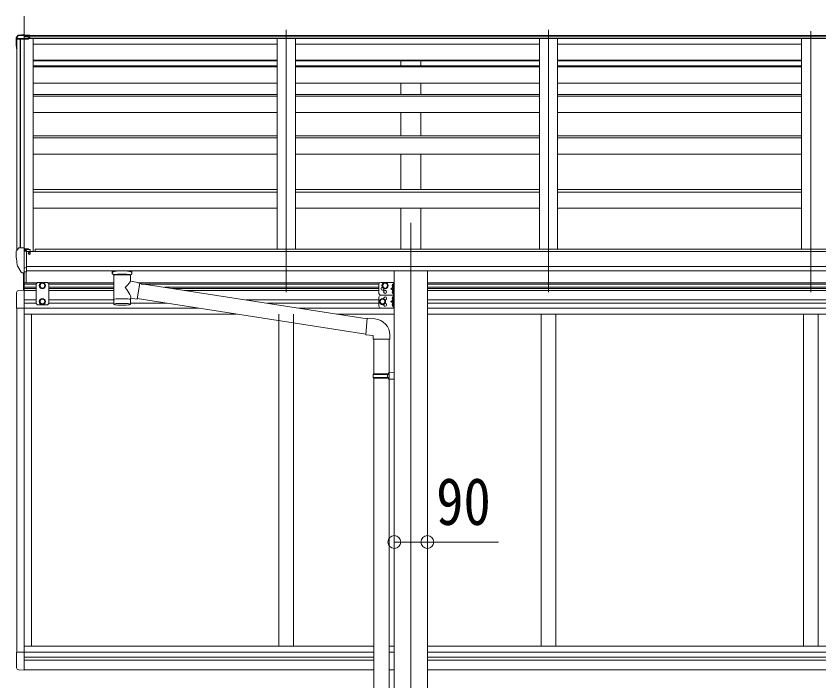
# Model space of a CAD drawing. Units: millimetres at full size; some dimension numbers follow another scale. Extents: x -9783 to 9892, y -6828 to 6752.
# Drawn here: x 1603 to 3795, y 374 to 2190 of the extents above; entities that cross this region are included whole.
import ezdxf
from ezdxf.enums import TextEntityAlignment as Align

# ---------------------------------------------------------------- set-up
doc = ezdxf.new("R2010")
doc.units = ezdxf.units.MM
doc.header["$LTSCALE"] = 35
doc.header["$PDMODE"] = 32
doc.header["$PDSIZE"] = 35
for name, color, linetype, lineweight in [('0-1_本体', 4, 'Continuous', 9), ('0-2_部品', 7, 'Continuous', 9), ('0-8_PARTS2', 2, 'Continuous', 9), ('0-A_寸法', 6, 'Continuous', 9), ('1-1_GLASS', 4, 'Continuous', 9), ('1-2_GLASS_SEAL', 7, 'Continuous', 9)]:
    doc.layers.add(name, color=color, linetype=linetype, lineweight=lineweight)
doc.styles.add('ＭＳ ゴシック', font='')
doc.styles.get('ＭＳ ゴシック').set_extended_font_data('MS Gothic')

msp = doc.modelspace()

# ---------------------------------------------------------------- linework, layer by layer
at = {"layer": '0-1_本体'}
for p, q in [((1605.94, 2126.4), (1613.77, 2126.81)), ((1613.98, 2126.82), (1613.98, 1556.97)), ((1614.68, 1556.97), (1614.68, 2126.82)), ((6624.98, 2129.29), (1636.99, 2129.29)), ((6624.98, 2128.38), (1636.99, 2128.38)), ((1640.49, 2136.49), (6621.48, 2136.49)), ((6621.48, 2134.91), (1640.49, 2134.91)), ((1649.98, 2128.38), (1649.98, 1547.16)), ((2315.98, 2128.38), (2315.98, 1553.58)), ((2365.98, 2128.38), (2365.98, 1553.58)), ((3031.98, 2128.38), (3031.98, 1553.58)), ((3081.98, 2128.38), (3081.98, 1553.58)), ((3747.98, 2128.38), (3747.98, 1553.58)), ((1605, 2125.56), (1604.98, 1550.43)), ((2315.98, 2113.18), (1649.98, 2113.18)), ((3031.98, 2113.18), (2365.98, 2113.18)), ((3747.98, 2113.18), (3081.98, 2113.18)), ((2315.98, 2069.65), (1649.98, 2069.65)), ((2315.98, 2068.57), (1649.98, 2068.57)), ((2315.98, 2067.27), (1649.98, 2067.27)), ((3031.98, 2069.65), (2365.98, 2069.65)), ((3031.98, 2068.57), (2365.98, 2068.57)), ((3031.98, 2067.27), (2365.98, 2067.27)), ((2653.48, 2054.08), (2653.48, 2067.27)), ((2708.48, 2054.08), (2708.48, 2067.27)), ((3747.98, 2069.65), (3081.98, 2069.65)), ((3747.98, 2068.57), (3081.98, 2068.57)), ((3747.98, 2067.27), (3081.98, 2067.27)), ((1649.98, 2054.08), (2315.98, 2054.08)), ((1649.98, 2051.5), (2315.98, 2051.5)), ((2365.98, 2054.08), (3031.98, 2054.08)), ((2365.98, 2051.5), (3031.98, 2051.5)), ((3081.98, 2054.08), (3747.98, 2054.08)), ((3081.98, 2051.5), (3747.98, 2051.5)), ((1649.98, 2006.76), (2315.98, 2006.76)), ((2365.98, 2006.76), (3031.98, 2006.76)), ((2653.48, 1975.29), (2653.48, 2006.76)), ((2708.48, 1975.29), (2708.48, 2006.76)), ((3081.98, 2006.76), (3747.98, 2006.76)), ((1649.98, 1975.29), (2315.98, 1975.29)), ((2365.98, 1975.29), (3031.98, 1975.29)), ((3081.98, 1975.29), (3747.98, 1975.29)), ((1649.98, 1971.31), (2315.98, 1971.31)), ((2365.98, 1971.31), (3031.98, 1971.31)), ((3081.98, 1971.31), (3747.98, 1971.31)), ((1649.98, 1926.86), (2315.98, 1926.86)), ((2365.98, 1926.86), (3031.98, 1926.86)), ((2653.48, 1862.43), (2653.48, 1926.86)), ((2708.48, 1862.43), (2708.48, 1926.86)), ((3081.98, 1926.86), (3747.98, 1926.86)), ((1649.98, 1862.43), (2315.98, 1862.43)), ((1649.98, 1857.06), (2315.98, 1857.06)), ((2365.98, 1862.43), (3031.98, 1862.43)), ((2365.98, 1857.06), (3031.98, 1857.06)), ((3081.98, 1862.43), (3747.98, 1862.43)), ((3081.98, 1857.06), (3747.98, 1857.06)), ((1649.98, 1813), (2315.98, 1813)), ((2365.98, 1813), (3031.98, 1813)), ((2653.48, 1715.8), (2653.48, 1813)), ((2708.48, 1715.8), (2708.48, 1813)), ((3081.98, 1813), (3747.98, 1813)), ((1649.98, 1715.8), (2315.98, 1715.8)), ((2365.98, 1715.8), (3031.98, 1715.8)), ((3081.98, 1715.8), (3747.98, 1715.8)), ((1649.98, 1709.04), (2315.98, 1709.04)), ((2365.98, 1709.04), (3031.98, 1709.04)), ((3081.98, 1709.04), (3747.98, 1709.04)), ((1649.98, 1665.47), (2315.98, 1665.47)), ((2365.98, 1665.47), (3031.98, 1665.47)), ((2653.48, 1553.58), (2653.48, 1665.47)), ((2708.48, 1553.58), (2708.48, 1665.47)), ((3081.98, 1665.47), (3747.98, 1665.47)), ((6630.48, 1547.16), (1631.48, 1547.16)), ((6606.98, 1553.58), (1654.98, 1553.58)), ((1654.98, 1547.16), (1654.98, 1553.5)), ((1631.48, 1505.57), (6630.48, 1505.57)), ((6630.48, 1493.72), (1631.48, 1493.8)), ((2635.78, 1493.78), (2635.78, -1363.2)), ((2726.18, 1493.78), (2726.18, -1363.2))]:
    msp.add_line(p, q, dxfattribs=at)
msp.add_circle((1638.96, 1542.06), 3, dxfattribs=at)
msp.add_arc((1605.99, 2125.4), 1, 93, 173.32986, dxfattribs=at)
at = {"layer": '0-2_部品'}
for p, q in [((1602.99, 2128.99), (1602.99, 2124.91)), ((1608.01, 2137.15), (1603.53, 2130.72)), ((1603.53, 2130.72), (1603.53, 2127.19)), ((1609.19, 2135.71), (1604.77, 2128.3)), ((1613.88, 2128.98), (1605.83, 2128.59)), ((1613.88, 2128.32), (1605.83, 2127.9)), ((1605.91, 2126.4), (1613.92, 2126.82)), ((1615.03, 2137.95), (1608.77, 2137.57)), ((1609.19, 2135.71), (1624.99, 2136.55)), ((1609.33, 2136.84), (1609.33, 2136.11)), ((1613.88, 2128.32), (1636.99, 2129.72)), ((1613.92, 2126.82), (1636.99, 2126.82)), ((1624.99, 2138.56), (1620.95, 2138.32)), ((1624.99, 2137.79), (1624.99, 2138.56)), ((1640.49, 2137.62), (1624.99, 2138.56)), ((1624.99, 2138.56), (1624.99, 2137.79)), ((1624.99, 2137.79), (1624.99, 2137.07)), ((1624.99, 2134.15), (1624.99, 2136.55)), ((1640.49, 2135.73), (1624.99, 2136.55)), ((1640.49, 2133.33), (1636.99, 2133.51)), ((1640.49, 2132.03), (1636.99, 2132.03)), ((1636.99, 2129.72), (1636.99, 2126.82)), ((1640.49, 2137.62), (1640.49, 2136.85)), ((1640.49, 2136.85), (1640.49, 2136.12)), ((1640.49, 2136.12), (1640.49, 2135.73)), ((1640.49, 2135.73), (1640.49, 2133.33)), ((1640.49, 2132.03), (1640.49, 2133.33)), ((1602.99, 2124.23), (1602.99, 2124.91)), ((1604.49, 2124.23), (1604.49, 2124.91)), ((1624.98, 1488.47), (1624.98, 1556.97)), ((1602.98, 1547.6), (1602.98, 1546.97)), ((1609.89, 1556.41), (1605.83, 1550.6)), ((1626.48, 1556.06), (1624.98, 1556.06)), ((1631.48, 1547.24), (1624.98, 1547.64)), ((1626.48, 1556.06), (1626.48, 1549.89)), ((1636.16, 1554.56), (1626.48, 1555.28)), ((1626.48, 1552.29), (1640.48, 1552.23)), ((1635.96, 1542.06), (1636.48, 1542.06)), ((1636.48, 1542.06), (1636.78, 1542.06)), ((1636.98, 1552.25), (1636.98, 1554.14)), ((1641.48, 1551.12), (1641.48, 1547.16)), ((1617.36, 1490.29), (1607.61, 1505.67)), ((1625.48, 1490.67), (1625.98, 1491.67)), ((1631.48, 1491.67), (1625.98, 1491.67)), ((1865.48, 1487.68), (1865.48, 1493.79)), ((1919.48, 1487.68), (1919.48, 1493.79)), ((1623.48, 1488.57), (1619.77, 1488.79)), ((1623.48, 1488.57), (1624.98, 1488.47)), ((1624.98, 1490.67), (1625.48, 1490.67)), ((1869.58, 1483.17), (1869.57, 1402.88)), ((1915.38, 1465.6), (1915.38, 1483.19)), ((1940.61, 1461.69), (1915.38, 1465.61)), ((1940.61, 1461.69), (1933.58, 1416.44)), ((2561.71, 1363.27), (1940.29, 1459.68)), ((1915.4, 1402.88), (1915.38, 1419.51)), ((1915.38, 1419.26), (1933.58, 1416.44)), ((2558.05, 1321.34), (1933.85, 1418.18)), ((2582.71, 1363.21), (2561.87, 1365.04)), ((2623.78, 1307.47), (2623.78, 1318.38)), ((2577.78, 1307.47), (2623.78, 1307.47)), ((2579.78, 1307.47), (2579.78, 1213.33)), ((2621.78, 1307.47), (2621.78, 1215.89)), ((2577.78, 1211.33), (2578.78, 1213.33)), ((2577.78, 1211.33), (2621.78, 1211.33)), ((2577.78, 1211.33), (2577.78, 1203.33)), ((2578.78, 1213.33), (2621.78, 1213.33)), ((2617.31, 1211.33), (2616.88, 1213.33)), ((2619.78, 1215.83), (2635.78, 1216.3)), ((2619.78, 1213.83), (2619.78, 1215.83)), ((2619.78, 1213.83), (2621.78, 1213.83)), ((2635.78, 1216.3), (2635.78, 1198.36)), ((2577.78, 1203.33), (2621.78, 1203.33)), ((2577.78, 1203.33), (2578.78, 1201.33)), ((2578.78, 1201.33), (2621.78, 1201.33)), ((2579.78, 1201.33), (2579.78, 257.14)), ((2619.78, 1198.83), (2619.78, 1200.83)), ((2619.78, 1198.83), (2635.78, 1198.36)), ((2621.78, 1198.77), (2621.78, 259.7))]:
    msp.add_line(p, q, dxfattribs=at)
for points in [[(1608.77, 2137.57), (1608.89, 2137.57), (1609.23, 2137.35), (1609.33, 2136.84)], [(1609.33, 2136.11), (1609.27, 2135.9), (1609.19, 2135.71)], [(1613.88, 2128.98), (1636.99, 2130.36), (1636.99, 2129.72)], [(1624.99, 2136.55), (1624.99, 2137.07), (1624.99, 2137.79)], [(1624.99, 2134.15), (1636.99, 2133.73), (1636.99, 2130.36)], [(1624.98, 1556.97), (1612.98, 1556.97), (1610.65, 1556.83)], [(1631.48, 1491.67), (1631.48, 1549.89), (1626.48, 1549.89)], [(1636.16, 1554.56), (1636.33, 1554.54), (1636.48, 1554.51), (1636.63, 1554.47), (1636.75, 1554.41), (1636.85, 1554.35), (1636.92, 1554.29), (1636.97, 1554.22), (1636.98, 1554.14)], [(1636.78, 1543.25), (1636.78, 1542.06), (1641.48, 1542.06)], [(1641.48, 1543.67), (1641.48, 1542.06), (1641.96, 1542.06)], [(1624.98, 1502.36), (1628.15, 1502.77), (1631.48, 1503.2)], [(1865.52, 1487.62), (1865.5, 1487.97), (1865.74, 1488.93), (1866.26, 1489.81), (1867.07, 1490.65), (1868.18, 1491.45), (1869.58, 1492.18)], [(1915.38, 1492.16), (1915.62, 1492.07), (1916.97, 1491.33), (1918.08, 1490.49), (1918.84, 1489.62), (1919.3, 1488.72), (1919.47, 1487.84)], [(1865.52, 1487.73), (1865.5, 1487.38), (1865.74, 1486.42), (1866.26, 1485.54), (1867.07, 1484.7), (1868.18, 1483.9), (1869.58, 1483.17)], [(1915.38, 1483.19), (1915.62, 1483.28), (1916.97, 1484.02), (1918.08, 1484.86), (1918.84, 1485.73), (1919.3, 1486.63), (1919.47, 1487.51)], [(2561.87, 1365.04), (2557.86, 1319.21), (2577.78, 1317.47), (2577.78, 1307.47)], [(2617.31, 1211.33), (2617.31, 1203.33), (2616.88, 1201.33)], [(2619.78, 1200.83), (2621.78, 1200.83), (2621.78, 1213.83)]]:
    msp.add_lwpolyline(points, dxfattribs=at)
for centre, radius, start, end in [((1605.98, 2124.91), 2.99, 92.88363, 179.89821), ((1606.25, 2125.39), 3.27, 116.90088, 146.38921), ((1608.83, 2136.57), 1, 93.49169, 145.07667), ((1605.56, 2341.4), 203.67, 272.66471, 274.33431), ((1803.48, 2124.23), 200.5, 180.00038, 188.11165), ((1605.99, 2124.91), 1.5, 92.88363, 179.89821), ((1803.5, 2124.58), 199.01, 180.00039, 184.08805), ((1803.5, 2124.23), 199.01, 180.00039, 184.08802), ((1610.71, 1555.83), 1, 93.5, 145), ((1605.98, 1547.6), 3, 93, 180), ((1795.48, 1546.98), 192.49, 180.0008, 192.1233), ((1638.98, 1542.06), 2.5, 151.64236, 180), ((1638.98, 1542.06), 2.5, 0, 151.64236), ((1610.21, 1507.17), 3, 191.83348, 210), ((1882.55, 1442.46), 51.38, 92.46126, 104.61963), ((1902.44, 1442.46), 51.38, 75.38037, 87.53874), ((1619.96, 1491.79), 3, 210, 266.5), ((2578.78, 1318.38), 45, 0, 85)]:
    msp.add_arc(centre, radius, start, end, dxfattribs=at)
for centre, major_axis, ratio, start_param, end_param in [((1605.99, 2128.99), (0, -3.01), 0.996195, 4.1015237, 4.712389), ((1605.99, 2125.04), (-0.11, 3.55), 0.844901, 0.0150814, 0.3799029), ((1640.48, 1551.13), (-0.02, 1.1), 0.906239, 4.6917496, 6.2625459), ((1892.48, 1481.98), (-22.91, -0.42), 0.072511, 4.711586, 6.2823824), ((1892.51, 1483.61), (-22.91, -0.42), 0.072511, 4.711586, 6.2823824), ((1892.46, 1483.61), (22.92, -0.42), 0.07247, 0.0008089, 1.5716053), ((1892.46, 1481.98), (22.92, -0.42), 0.07247, 0.0008089, 1.5716053), ((1903.48, 1487.68), (16, 0), 0.361356, 0, 0.0194874), ((1903.48, 1487.68), (16, 0), 0.361356, 6.2636979, 6.2831853), ((1892.48, 1446.05), (-22.81, 26.62), 0.234429, 3.1563334, 4.5976381), ((1895.04, 1443.41), (20.32, 22.25), 0.045535, 4.9756507, 6.2441899), ((1892.48, 1402.88), (22.92, 0), 0.101955, 6.2829723, 9.4248207), ((1892.48, 1415.32), (22.91, 0), 0.122865, 6.2831853, 9.424778), ((1892.48, 1402.88), (22.92, 0), 0.101955, 3.1415499, 6.2833984)]:
    msp.add_ellipse(centre, major_axis=major_axis, ratio=ratio, start_param=start_param, end_param=end_param, dxfattribs=at)
at = {"layer": '0-8_PARTS2'}
for p, q in [((1624.99, 2189.81), (1624.98, 1436.03)), ((2340.98, 1436.03), (2340.98, 2152.51)), ((3056.98, 1436.03), (3056.98, 2152.51)), ((3772.98, 1436.03), (3772.98, 2148.23)), ((2680.98, 1624.84), (2680.98, -1581.19))]:
    msp.add_line(p, q, dxfattribs=at)
at = {"layer": '0-A_寸法'}
for p, q in [((2635.78, 753.57), (2726.18, 753.57)), ((2726.18, 753.57), (2920.48, 753.57))]:
    msp.add_line(p, q, dxfattribs=at)
for p in [(2635.78, 753.57), (2726.18, 753.57)]:
    msp.add_point(p, dxfattribs=at)
at = {"layer": '1-1_GLASS'}
for p, q in [((1624.98, 1461.69), (1660.48, 1461.69)), ((1624.98, 1458.19), (1657.48, 1458.19)), ((1624.98, 1449.19), (1657.48, 1449.19)), ((1689.48, 1461.69), (1869.58, 1461.69)), ((1692.48, 1458.19), (1869.58, 1458.19)), ((1692.48, 1449.19), (1869.58, 1449.19)), ((1935.24, 1461.69), (2595.78, 1461.69)), ((1944.51, 1458.19), (2593.81, 1458.19)), ((2007.91, 1449.19), (2593.78, 1449.19)), ((2725.98, 1461.69), (4063.98, 1461.69)), ((2725.98, 1458.19), (4063.98, 1458.19)), ((2725.98, 1449.19), (4063.98, 1449.19)), ((1624.98, 1445.69), (1657.48, 1445.69)), ((1624.98, 1441.39), (1624.98, 1241.19)), ((1657.48, 1440.69), (1624.98, 1440.69)), ((1692.48, 1445.69), (1869.58, 1445.69)), ((1869.58, 1440.69), (1692.48, 1440.69)), ((2030.47, 1445.69), (2593.78, 1445.69)), ((2433.06, 1440.69), (2062.7, 1440.69)), ((2593.78, 1440.69), (2433.06, 1440.69)), ((2725.98, 1445.69), (4063.98, 1445.69)), ((4063.98, 1440.69), (2725.98, 1440.69)), ((1624.98, 1414.69), (1657.48, 1414.69)), ((1624.98, 1405.69), (1657.48, 1405.69)), ((1692.48, 1414.69), (1869.57, 1414.69)), ((1692.48, 1405.69), (1869.57, 1405.69)), ((1915.4, 1405.69), (2014.34, 1405.69)), ((2230.3, 1414.69), (2593.78, 1414.69)), ((2288.31, 1405.69), (2593.78, 1405.69)), ((2725.98, 1414.69), (4063.98, 1414.69)), ((2725.98, 1405.69), (4063.98, 1405.69)), ((1604.98, 1391.99), (1604.98, 1290.39)), ((2101.36, 1392.19), (1624.98, 1392.19)), ((2375.33, 1392.19), (2635.98, 1392.19)), ((2725.98, 1392.19), (4105.98, 1392.19)), ((1604.98, 1376.19), (1604.98, 453.39)), ((2204.5, 1376.19), (1624.98, 1376.19)), ((1624.98, 1376.19), (1624.98, 404.19)), ((1644.98, 1376.19), (1644.98, 1306.19)), ((1644.98, 1376.19), (1644.98, 469.19)), ((2320.98, 469.19), (2320.98, 1376.19)), ((2360.98, 469.19), (2360.98, 1376.19)), ((2635.98, 1376.19), (2478.46, 1376.19)), ((2725.98, 1376.19), (4105.98, 1376.19)), ((3036.98, 1376.19), (3036.98, 1306.19)), ((3036.98, 469.19), (3036.98, 1376.19)), ((3076.98, 1376.19), (3076.98, 1306.19)), ((3076.98, 469.19), (3076.98, 1376.19)), ((3752.98, 1376.19), (3752.98, 1306.19)), ((3752.98, 1376.19), (3752.98, 469.19)), ((3792.98, 1376.19), (3792.98, 1306.19)), ((3792.98, 1376.19), (3792.98, 469.19)), ((2320.98, 1357.28), (2320.98, 1306.19)), ((2360.98, 1351.08), (2360.98, 1306.19)), ((1624.98, 469.19), (2579.98, 469.19)), ((2621.98, 469.19), (2635.98, 469.19)), ((2725.98, 469.19), (4105.98, 469.19)), ((1624.98, 453.19), (2579.98, 453.19)), ((1624.98, 439.69), (2579.98, 439.69)), ((2621.98, 453.19), (2635.98, 453.19)), ((2725.98, 453.19), (4105.98, 453.19)), ((2725.98, 439.69), (4063.98, 439.69)), ((1624.98, 430.69), (2577.78, 430.69)), ((2725.98, 430.69), (4063.98, 430.69)), ((1624.98, 404.69), (2579.98, 404.69)), ((2621.98, 404.69), (2635.98, 404.69)), ((2725.98, 404.69), (4105.98, 404.69))]:
    msp.add_line(p, q, dxfattribs=at)
at = {"layer": '1-2_GLASS_SEAL'}
for p, q in [((1623.48, 1441.18), (1623.48, 1487.78)), ((1623.48, 1441.18), (1623.48, 1487.78)), ((1624.98, 1441.18), (1624.98, 1487.69)), ((1630.48, 1461.69), (1630.48, 1490.89)), ((1661.48, 1462.69), (1657.48, 1458.69)), ((1657.48, 1458.69), (1657.48, 1405.19)), ((1688.48, 1462.69), (1661.48, 1462.69)), ((1688.48, 1462.69), (1692.48, 1458.69)), ((1692.48, 1405.19), (1692.48, 1458.69)), ((2593.78, 1457.69), (2593.78, 1432.69)), ((2598.78, 1462.69), (2635.78, 1462.69)), ((2632.78, 1458.19), (2631.98, 1458.05)), ((2632.78, 1450.19), (2631.98, 1450.33)), ((2632.78, 1450.19), (2633.28, 1450.28)), ((2633.28, 1462.69), (2633.28, 1427.69)), ((2635.78, 1462.69), (2635.78, 1427.69)), ((1604.48, 1434.9), (1604.48, 1391.99)), ((1624.98, 1441.19), (1609.7, 1440.39)), ((2598.78, 1427.69), (2635.78, 1427.69)), ((2598.78, 1427.69), (2635.78, 1427.69)), ((2633.28, 1445.19), (2626.28, 1445.19)), ((2632.78, 1440.19), (2631.98, 1440.05)), ((2632.78, 1432.19), (2631.98, 1432.33)), ((2632.78, 1432.19), (2633.28, 1432.28)), ((2633.28, 1427.69), (2633.28, 1392.69)), ((2635.78, 1427.69), (2635.78, 1392.69)), ((1661.48, 1401.19), (1657.48, 1405.19)), ((1674.98, 1417.7), (1668.48, 1413.94)), ((1668.48, 1413.94), (1668.48, 1406.44)), ((1668.48, 1406.44), (1674.98, 1402.68)), ((1681.48, 1413.94), (1674.98, 1417.7)), ((1674.98, 1402.68), (1681.48, 1406.44)), ((1681.48, 1406.44), (1681.48, 1413.94)), ((1688.48, 1401.19), (1692.48, 1405.19)), ((2593.78, 1422.69), (2593.78, 1397.69)), ((2633.28, 1410.19), (2626.28, 1410.19)), ((2632.78, 1423.19), (2631.98, 1423.05)), ((2632.78, 1415.19), (2631.98, 1415.33)), ((2632.78, 1405.19), (2631.98, 1405.05)), ((2632.78, 1415.19), (2633.28, 1415.28)), ((1624.98, 1391.99), (1604.48, 1391.99)), ((1688.48, 1401.19), (1661.48, 1401.19)), ((2598.78, 1392.69), (2635.78, 1392.69)), ((2632.78, 1397.19), (2631.98, 1397.33)), ((2632.78, 1397.19), (2633.28, 1397.28)), ((1624.98, 453.39), (1604.48, 453.39)), ((1604.48, 410.48), (1604.48, 453.39)), ((1624.98, 404.19), (1609.7, 404.99))]:
    msp.add_line(p, q, dxfattribs=at)
for points in [[(1668.48, 1457.44), (1674.98, 1461.2), (1681.48, 1457.44)], [(1681.48, 1457.44), (1681.48, 1449.94), (1674.98, 1446.18), (1668.48, 1449.94), (1668.48, 1457.44)], [(2633.28, 1450.19), (2626.28, 1445.19), (2633.28, 1440.19)], [(2633.67, 1454.19), (2633.04, 1455.38), (2630.8, 1456.49)], [(2633.67, 1454.19), (2633.04, 1453), (2630.8, 1451.89)], [(2632.78, 1450.19), (2632.78, 1458.19), (2633.28, 1458.1), (2633.28, 1450.28)], [(2633.67, 1436.19), (2633.04, 1437.38), (2630.8, 1438.49)], [(2633.67, 1436.19), (2633.04, 1435), (2630.8, 1433.89)], [(2632.78, 1432.19), (2632.78, 1440.19), (2633.28, 1440.1), (2633.28, 1432.28)], [(2633.28, 1415.19), (2626.28, 1410.19), (2633.28, 1405.19)], [(2633.67, 1419.19), (2633.04, 1420.38), (2630.8, 1421.49)], [(2633.67, 1419.19), (2633.04, 1418), (2630.8, 1416.89)], [(2633.67, 1401.19), (2633.04, 1402.38), (2630.8, 1403.49)], [(2632.78, 1415.19), (2632.78, 1423.19), (2633.28, 1423.1), (2633.28, 1415.28)], [(2632.78, 1397.19), (2632.78, 1405.19), (2633.28, 1405.1), (2633.28, 1397.28)], [(2633.67, 1401.19), (2633.04, 1400), (2630.8, 1398.89)]]:
    msp.add_lwpolyline(points, dxfattribs=at)
for points in [[(2610.78, 1446.18), (2617.28, 1449.94), (2617.28, 1457.44), (2610.78, 1461.2), (2604.28, 1457.44), (2604.28, 1449.94)], [(2603.78, 1402.68), (2610.28, 1406.44), (2610.28, 1413.94), (2603.78, 1417.7), (2597.28, 1413.94), (2597.28, 1406.44)]]:
    msp.add_lwpolyline(points, close=True, dxfattribs=at)
for centre, radius in [((1674.98, 1453.69), 8.5), ((1674.98, 1453.69), 7.5), ((1674.98, 1453.69), 6.5), ((2610.78, 1453.69), 8.5), ((2610.78, 1453.69), 7.5), ((2610.78, 1453.69), 6.5), ((2610.78, 1436.69), 4.25), ((1674.98, 1410.19), 8.5), ((1674.98, 1410.19), 7.5), ((1674.98, 1410.19), 6.5), ((2603.78, 1410.19), 8.5), ((2603.78, 1410.19), 7.5), ((2603.78, 1410.19), 6.5)]:
    msp.add_circle(centre, radius, dxfattribs=at)
for centre, radius, start, end in [((2598.78, 1457.69), 5, 90, 180), ((2603.78, 1445.19), 4.25, 94.76077, 6.29431), ((2636.88, 1454.19), 6.5, 147.94412, 212.05588), ((2632.14, 1457.16), 0.9, 100, 147.94412), ((2632.14, 1451.22), 0.9, 212.05588, 260), ((1609.98, 1434.9), 5.5, 93, 180), ((2598.78, 1432.69), 5, 180, 270), ((2598.78, 1422.69), 5, 90, 180), ((2636.88, 1436.19), 6.5, 147.94412, 212.05588), ((2632.14, 1439.16), 0.9, 100, 147.94412), ((2632.14, 1433.22), 0.9, 212.05588, 260), ((2610.78, 1418.69), 4.25, 274.76077, 186.29431), ((2610.78, 1401.69), 4.25, 173.70569, 85.23923), ((2636.88, 1419.19), 6.5, 147.94412, 212.05588), ((2636.88, 1401.19), 6.5, 147.94412, 212.05588), ((2632.14, 1422.16), 0.9, 100, 147.94412), ((2632.14, 1416.22), 0.9, 212.05588, 260), ((2632.14, 1404.16), 0.9, 100, 147.94412), ((2598.78, 1397.69), 5, 180, 270), ((2632.14, 1398.22), 0.9, 212.05588, 260), ((1609.98, 410.48), 5.5, 180, 267)]:
    msp.add_arc(centre, radius, start, end, dxfattribs=at)

# ---------------------------------------------------------------- texts
at = {"layer": '0-A_寸法', "color": 7, "style": 'ＭＳ ゴシック', "width": 0.85}
msp.add_text('90', height=129, dxfattribs=at).set_placement((2750.18, 761.57), align=Align.BOTTOM_LEFT)

doc.saveas('drawing.dxf')
